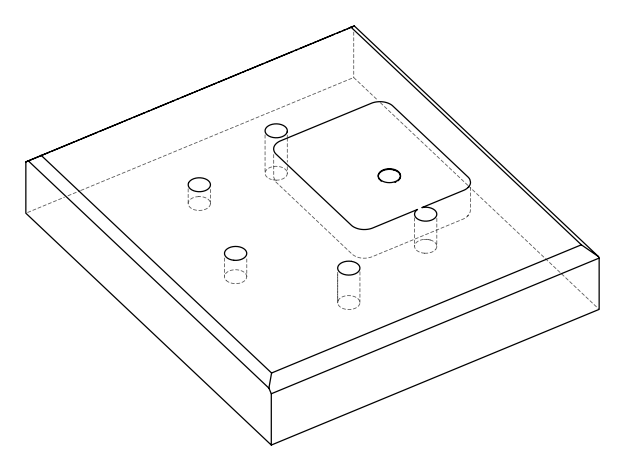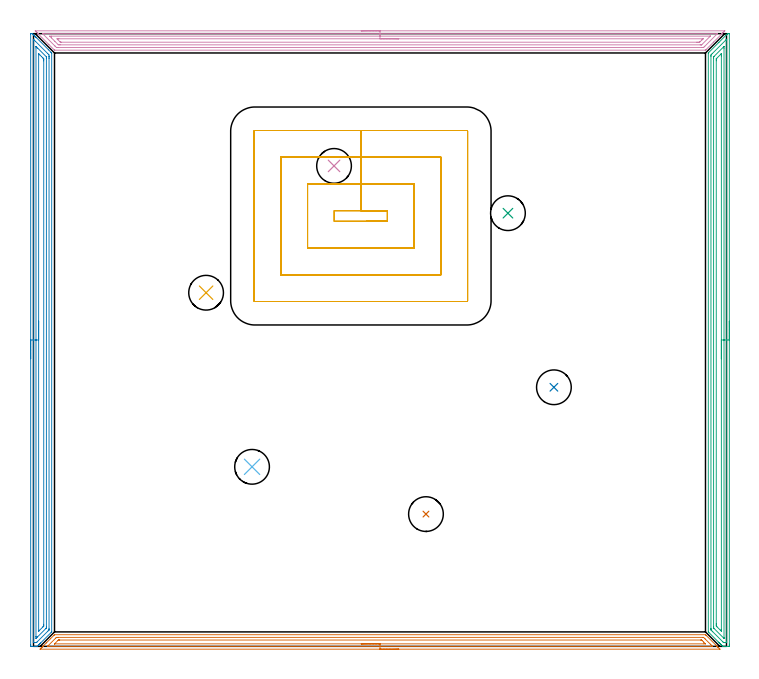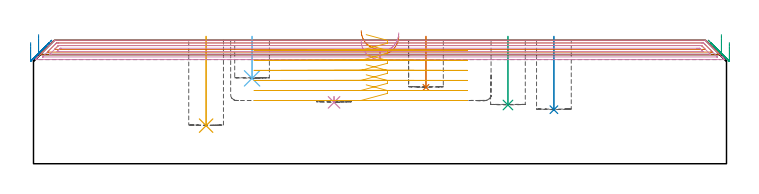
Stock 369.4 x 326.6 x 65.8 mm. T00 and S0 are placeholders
(PLAN: 11 operations, 2 tool changes, 54.9 min)
(1 INDEXABLE_INSERT_DRILL_BLIND_HOLE_FROM_SOLID | STEP1POCKET | NXT0302_008 | 0.11 min | 6678 mm3)
(2 INDEXABLE_INSERT_DRILL_BLIND_HOLE_FROM_SOLID_1 | STEP1POCKET_1 | NXT0302_008 | 0.16 min | 9873 mm3)
(3 INDEXABLE_INSERT_DRILL_BLIND_HOLE_FROM_SOLID_2 | STEP1POCKET_2 | NXT0302_008 | 0.15 min | 9201 mm3)
(4 INDEXABLE_INSERT_DRILL_BLIND_HOLE_FROM_SOLID_3 | STEP1POCKET_3 | NXT0302_008 | 0.02 min | 8827 mm3)
(5 INDEXABLE_INSERT_DRILL_BLIND_HOLE_FROM_SOLID_4 | STEP1POCKET_4 | NXT0302_008 | 0.19 min | 12154 mm3)
(6 INDEXABLE_INSERT_DRILL_BLIND_HOLE_FROM_SOLID_5 | STEP1POCKET_5 | NXT0302_008 | 0.09 min | 5390 mm3)
(7 AREA_MILL | FG_CHAMFER_SURFACE | UGT0205_001 | 8.74 min | 10932 mm3)
(8 AREA_MILL_1 | FG_CHAMFER_SURFACE_1 | UGT0205_001 | 10.5 min | 20234 mm3)
(9 AREA_MILL_2 | FG_CHAMFER_SURFACE_2 | UGT0205_001 | 10.5 min | 20245 mm3)
(10 AREA_MILL_3 | FG_CHAMFER_SURFACE_3 | UGT0205_001 | 11.68 min | 18774 mm3)
(11 MILL_RECTANGULAR_POCKET | POCKET_RECTANGULAR_STRAIGHT | NXT0201_007 | Follow Part, ap 6.25, ae 75% | 12.79 min | 503453 mm3)
(TOOL NXT0302_008 | Index. Insert Drill 18.5mm [880-D1850L25-05] | D18.5 PA176 FL93 Z2)
(TOOL UGT0205_001 | Chamfer Mill 20 x 3 x 45 deg. | D20 FL50 Z2)
(TOOL NXT0201_007 | ENDMILL 25mm [R216.25-25050GCK54P 1620] | D25 R3 FL54 Z5)
(OP 1 INDEXABLE_INSERT_DRILL_BLIND_HOLE_FROM_SOLID)
G17 G21 G94 G90
T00 M6
G54
G17 G0 G90 X209.2 Y70.5 S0 M3
G43 Z75.8 H1
G94 G81 G98 Z40.7 F250. R67.8
G80
M5
M2
(OP 2 INDEXABLE_INSERT_DRILL_BLIND_HOLE_FROM_SOLID_1)
G17 G21 G94 G90
T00 M6
G54
G17 G0 G90 X277.4 Y138.1 S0 M3
G43 Z75.8 H1
G94 G81 G98 Z28.8 F250. R67.8
G80
M5
M2
(OP 3 INDEXABLE_INSERT_DRILL_BLIND_HOLE_FROM_SOLID_2)
G17 G21 G94 G90
T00 M6
G54
G17 G0 G90 X252.9 Y230.9 S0 M3
G43 Z75.8 H1
G94 G81 G98 Z31.3 F250. R67.8
G80
M5
M2
(OP 4 INDEXABLE_INSERT_DRILL_BLIND_HOLE_FROM_SOLID_3)
G17 G21 G94 G90
T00 M6
G54
G17 G0 G90 X160.2 Y256.1 S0 M3
G43 Z75.8 H1
G94 G81 G98 Z32.7 F250. R35.7
G80
M5
M2
(OP 5 INDEXABLE_INSERT_DRILL_BLIND_HOLE_FROM_SOLID_4)
G17 G21 G94 G90
T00 M6
G54
G17 G0 G90 X92. Y188.5 S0 M3
G43 Z75.8 H1
G94 G81 G98 Z20.3 F250. R67.8
G80
M5
M2
(OP 6 INDEXABLE_INSERT_DRILL_BLIND_HOLE_FROM_SOLID_5)
G17 G21 G94 G90
T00 M6
G54
G17 G0 G90 X116.5 Y95.7 S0 M3
G43 Z75.8 H1
G94 G81 G98 Z45.5 F250. R67.8
G80
M5
M2
(OP 7 AREA_MILL)
G17 G21 G94 G90
T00 M6
G54
G17 G0 G90 X194.7 Y-1.5 S1061 M3
G43 Z75.8 H0
Z68.1
G94 G1 X194.662 Z67.228 F250.
X194.548 Z66.363
X194.359 Z65.512
X194.097 Z64.68
X193.763 Z63.874
X193.36 Z63.1
X192.892 Z62.364
X192.36 Z61.672
X191.771 Z61.029
X191.128 Z60.44
X190.436 Z59.908
X189.7 Z59.44
X188.926 Z59.037
X188.12 Z58.703
X187.288 Z58.441
X186.436 Z58.252
X185.572 Z58.138
X184.7 Z58.1
X3.766
X3.679 Y-1.499 Z58.101
X3.547 Y-1.495 Z58.104
X3.509 Y-1.492 Z58.106
X3.679 Y-1.32 Z58.278
X4.016 Y-0.983 Z58.615
X4.126 Y-0.873 Z58.725
X4.287 Y-0.71 Z58.884
X4.444 Y-0.555 Z59.043
X4.573 Y-0.426 Z59.172
X4.725 Y-0.273 Z59.322
X4.872 Y-0.127 Z59.471
X5.02 Y0.021 Z59.619
X5.162 Y0.164 Z59.76
X5.3 Y0.301 Z59.898
X5.467 Y0.468 Z60.066
X6.808 Y1.809 Z61.407
X9.043 Y4.043 Z63.642
X10.911 Y5.911 Z65.511
X11.163 Y6.161 Z65.757
X11.206 Y6.195 Z65.79
X11.278 Y6.2 Z65.8
X358.122
X358.194 Y6.195 Z65.79
X358.237 Y6.161 Z65.757
X358.489 Y5.911 Z65.511
X363.801 Y0.601 Z60.197
X363.933 Y0.468 Z60.066
X364.1 Y0.301 Z59.898
X364.238 Y0.164 Z59.76
X364.38 Y0.021 Z59.619
X364.528 Y-0.127 Z59.471
X364.675 Y-0.273 Z59.322
X364.827 Y-0.426 Z59.172
X364.956 Y-0.555 Z59.043
X365.113 Y-0.71 Z58.884
X365.624 Y-1.224 Z58.376
X365.704 Y-1.304 Z58.295
X365.87 Y-1.474 Z58.125
X365.883 Y-1.494 Z58.103
X365.87 Y-1.499 Z58.099
X184.7 Y-1.5 Z58.1
Y-0.086 Z59.514
X8.126
X7.702 Y-0.084 Z59.516
X7.507 Y-0.082 Z59.518
X7.384 Y-0.079 Z59.521
X7.44 Y-0.017 Z59.583
X7.515 Y0.062 Z59.662
X7.702 Y0.252 Z59.852
X7.878 Y0.429 Z60.029
X11.857 Y4.406 Z64.006
X12.172 Y4.717 Z64.317
X12.229 Y4.767 Z64.367
X12.269 Y4.779 Z64.379
X12.368 Y4.781 Z64.381
X13.065 Y4.785 Z64.385
X13.257 Y4.786 Z64.386
X356.877 Y4.785 Z64.385
X357.053 Y4.784 Z64.384
X357.14 Y4.781 Z64.381
X357.157 Y4.779 Z64.379
X357.181 Y4.761 Z64.361
X357.228 Y4.72 Z64.32
X357.851 Y4.099 Z63.699
X358.122 Y3.828 Z63.428
X360.804 Y1.146 Z60.746
X361.348 Y0.601 Z60.201
X361.698 Y0.249 Z59.849
X361.971 Y-0.032 Z59.568
X362.001 Y-0.079 Z59.521
X361.91 Y-0.081 Z59.519
X361.698 Y-0.084 Z59.516
X361.506 Y-0.085 Z59.515
X360.804 Y-0.086 Z59.514
X184.7
Y1.328 Z60.928
X11.428 Y1.329 Z60.929
X11.308 Y1.33 Z60.93
X11.278 Y1.332 Z60.932
X11.255 Y1.334 Z60.934
X11.265 Y1.354 Z60.954
X11.278 Y1.376 Z60.976
X11.327 Y1.427 Z61.027
X11.375 Y1.476 Z61.076
X13.095 Y3.196 Z62.796
X13.124 Y3.224 Z62.824
X13.217 Y3.314 Z62.914
X13.258 Y3.351 Z62.951
X13.276 Y3.365 Z62.965
X13.358 Y3.366 Z62.966
X13.658 Y3.37 Z62.97
X13.809 Y3.371 Z62.971
X13.959 Y3.372 Z62.972
X355.591 Y3.371 Z62.971
X355.892 Y3.368 Z62.968
X356.092 Y3.365 Z62.965
X356.131 Y3.359 Z62.959
X356.144 Y3.35 Z62.95
X356.172 Y3.326 Z62.926
X356.276 Y3.224 Z62.824
X356.335 Y3.166 Z62.766
X357.228 Y2.272 Z61.872
X358.021 Y1.476 Z61.076
X358.122 Y1.369 Z60.969
X358.138 Y1.335 Z60.935
X358.122 Y1.334 Z60.934
X357.378 Y1.329 Z60.929
X184.7 Y1.328 Z60.928
X183.828 Z60.966
X182.964 Z61.08
X182.112 Z61.269
X181.28 Z61.531
X180.474 Z61.865
X179.7 Z62.268
X178.964 Z62.737
X178.272 Z63.268
X177.629 Z63.857
X177.04 Z64.501
X176.508 Z65.193
X176.04 Z65.928
X175.637 Z66.702
X175.303 Z67.508
X175.041 Z68.34
X174.852 Z69.192
X174.738 Z70.057
X174.7 Z70.928
G0 Z75.8
M5
M2
(OP 8 AREA_MILL_1)
G17 G21 G94 G90
T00 M6
G54
G17 G0 G90 X-1.5 Y153.313 S1061 M3
G43 Z75.8 H0
Z64.6
G94 G1 Y153.351 Z63.728 F250.
Y153.465 Z62.864
Y153.654 Z62.012
Y153.916 Z61.18
Y154.25 Z60.374
Y154.653 Z59.6
Y155.122 Z58.864
Y155.653 Z58.172
Y156.242 Z57.529
Y156.885 Z56.94
Y157.578 Z56.409
Y158.313 Z55.94
Y159.087 Z55.537
Y159.893 Z55.203
Y160.725 Z54.941
Y161.577 Z54.752
Y162.442 Z54.638
Y163.313 Z54.6
Y326.448
X-1.497 Y326.537 Z54.603
X-1.491 Y326.626 Z54.606
X-1.088 Y326.608 Z55.011
X-0.719 Y326.604 Z55.38
X-0.604 Y326.602 Z55.494
X-0.597 Y326.597 Z55.501
X-0.356 Y326.356 Z55.744
X-0.199 Y326.199 Z55.901
X0. Y326.001 Z56.098
X0.165 Y325.838 Z56.26
X0.323 Y325.678 Z56.421
X0.447 Y325.554 Z56.545
X0.602 Y325.4 Z56.697
X0.751 Y325.25 Z56.848
X0.894 Y325.107 Z56.992
X1.039 Y324.963 Z57.135
X1.179 Y324.822 Z57.276
X1.341 Y324.66 Z57.439
X1.477 Y324.525 Z57.573
X1.607 Y324.394 Z57.704
X8.026 Y317.974 Z64.126
X9.347 Y316.654 Z65.445
X9.385 Y316.615 Z65.484
X9.627 Y316.371 Z65.724
X9.697 Y316.294 Z65.789
X9.7 Y316.168 Z65.8
Y7.774
X9.703 Y7.713 Z65.797
X9.661 Y7.663 Z65.757
X9.411 Y7.412 Z65.511
X3.799 Y1.798 Z59.897
X3.663 Y1.661 Z59.759
X3.52 Y1.519 Z59.618
X3.371 Y1.37 Z59.469
X3.226 Y1.223 Z59.321
X3.073 Y1.072 Z59.171
X2.943 Y0.942 Z59.041
X2.788 Y0.786 Z58.883
X2.626 Y0.625 Z58.724
X2.515 Y0.514 Z58.613
X2.008 Y0.01 Z58.106
X1.958 Y0. Z58.057
X1.301 Z57.401
X0.602 Z56.697
X-0.621 Z55.476
X-1.085 Z55.009
X-1.147 Y0.001 Z54.948
X-1.492 Y0.01 Z54.603
X-1.496 Y0.268 Z54.601
X-1.499 Y0.625
X-1.5 Y0.987 Z54.6
Y163.313
X-0.086 Z56.014
X-0.085 Y323.128 Z56.015
X-0.084 Y323.319 Z56.016
X-0.081 Y323.524 Z56.019
X-0.079 Y323.61 Z56.021
X-0.031 Y323.569 Z56.069
X0.228 Y323.319 Z56.328
X0.602 Y322.948 Z56.702
X1.125 Y322.425 Z57.225
X7.598 Y315.951 Z63.698
X8.269 Y315.274 Z64.369
X8.282 Y314.575 Z64.382
X8.284 Y314.38 Z64.384
X8.286 Y313.677 Z64.386
Y313.487
X8.285 Y9.564 Z64.385
X8.281 Y8.866 Z64.381
X8.279 Y8.768 Z64.379
X8.266 Y8.728 Z64.366
X8.216 Y8.67 Z64.316
X7.905 Y8.356 Z64.005
X7.598 Y8.048 Z63.698
X1.964 Y2.413 Z58.064
X1.716 Y2.168 Z57.816
X1.635 Y2.091 Z57.735
X1.569 Y2.031 Z57.669
X1.526 Y2.01 Z57.626
X1.477 Y2.008 Z57.577
X1.006 Y2.001 Z57.106
X0.602 Y2. Z56.702
X0.132 Z56.232
X-0.032 Y2.003 Z56.068
X-0.065 Y2.006 Z56.035
X-0.077 Y2.01 Z56.023
X-0.079 Y2.019 Z56.021
X-0.082 Y2.058 Z56.018
X-0.085 Y2.222 Z56.015
X-0.086 Y163.313 Z56.014
X1.328 Z57.428
X1.329 Y319.001 Z57.429
X1.333 Y319.744 Z57.433
X1.334 Y319.747 Z57.434
X1.35 Y319.744 Z57.45
X1.477 Y319.621 Z57.577
X2.251 Y318.85 Z58.351
X6.867 Y314.234 Z62.967
X6.871 Y313.487 Z62.971
Y313.335
Y10.307
X6.87 Y10.155 Z62.97
X6.866 Y9.853 Z62.966
X6.864 Y9.774 Z62.964
X6.85 Y9.757 Z62.95
X6.813 Y9.716 Z62.913
X6.723 Y9.623 Z62.823
X6.695 Y9.594 Z62.795
X2.196 Y5.095 Z58.296
X1.831 Y4.733 Z57.931
X1.477 Y4.384 Z57.577
X1.384 Y4.295 Z57.484
X1.335 Y4.324 Z57.435
X1.333 Y4.348 Z57.433
X1.329 Y5.095 Z57.429
Y5.246
X1.328 Y163.313 Z57.428
X2.743 Z58.843
Y315.767
X2.744 Y315.838 Z58.844
X2.746 Y315.881 Z58.846
X2.747 Y315.89 Z58.847
X2.805 Y315.836 Z58.905
X3.08 Y315.569 Z59.18
X3.226 Y315.425 Z59.326
X3.377 Y315.274 Z59.477
X4.271 Y314.38 Z60.371
X4.974 Y313.676 Z61.074
X5.162 Y313.487 Z61.262
X5.359 Y313.28 Z61.459
X5.45 Y313.173 Z61.55
X5.453 Y313.116 Z61.553
X5.455 Y312.995 Z61.555
X5.457 Y312.593 Z61.557
Y312.099
Y11.753
X5.456 Y11.352 Z61.556
X5.452 Y10.864 Z61.552
X5.45 Y10.813 Z61.55
X5.426 Y10.786 Z61.526
X5.358 Y10.712 Z61.458
X5.109 Y10.458 Z61.209
X5.041 Y10.39 Z61.141
X3.226 Y8.574 Z59.326
X2.83 Y8.181 Z58.93
X2.785 Y8.14 Z58.885
X2.756 Y8.117 Z58.856
X2.749 Y8.115 Z58.849
X2.747 Y8.135 Z58.847
X2.745 Y8.18 Z58.845
X2.743 Y8.27 Z58.843
Y163.313
Y164.185 Z58.881
Y165.05 Z58.995
Y165.902 Z59.183
Y166.734 Z59.446
Y167.54 Z59.78
Y168.313 Z60.182
Y169.049 Z60.651
Y169.741 Z61.182
Y170.384 Z61.772
Y170.974 Z62.415
Y171.505 Z63.107
Y171.974 Z63.843
Y172.376 Z64.617
Y172.71 Z65.423
Y172.973 Z66.255
Y173.161 Z67.106
Y173.275 Z67.971
Y173.313 Z68.843
G0 Z75.8
M5
M2
(OP 9 AREA_MILL_2)
G17 G21 G94 G90
T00 M6
G54
G17 G0 G90 X370.9 Y173.3 S1061 M3
G43 Z75.8 H0
Z64.6
G94 G1 Y173.262 Z63.728 F250.
Y173.148 Z62.864
Y172.959 Z62.012
Y172.697 Z61.18
Y172.363 Z60.374
Y171.96 Z59.6
Y171.492 Z58.864
Y170.96 Z58.172
Y170.371 Z57.529
Y169.728 Z56.94
Y169.036 Z56.408
Y168.3 Z55.94
Y167.526 Z55.537
Y166.72 Z55.203
Y165.888 Z54.941
Y165.037 Z54.752
Y164.172 Z54.638
Y163.3 Z54.6
Y1.157
X370.899 Y0.624 Z54.601
X370.896 Y0.267
X370.892 Y0.01 Z54.603
X370.547 Y0. Z54.948
X369.145 Z56.351
X368.798 Z56.697
X368.102 Z57.397
X367.789 Z57.711
X367.525 Y0.002 Z57.968
X367.389 Y0.01 Z58.103
X367.312 Y0.086 Z58.183
X367.222 Y0.178 Z58.276
X366.884 Y0.515 Z58.614
X366.775 Y0.624 Z58.723
X366.612 Y0.786 Z58.883
X366.456 Y0.943 Z59.042
X366.328 Y1.071 Z59.17
X366.174 Y1.223 Z59.321
X366.028 Y1.371 Z59.47
X365.881 Y1.518 Z59.617
X365.737 Y1.661 Z59.758
X365.6 Y1.799 Z59.898
X365.434 Y1.965 Z60.064
X365.3 Y2.098 Z60.196
X365.172 Y2.227 Z60.326
X359.983 Y7.417 Z65.517
X359.738 Y7.664 Z65.759
X359.705 Y7.706 Z65.79
X359.7 Y7.775 Z65.8
Y316.143
X359.703 Y316.294 Z65.789
X359.79 Y316.391 Z65.707
X365.353 Y321.953 Z60.146
X369.235 Y325.837 Z56.261
X369.374 Y325.975 Z56.124
X369.53 Y326.131 Z55.968
X369.672 Y326.274 Z55.823
X369.821 Y326.422 Z55.677
X369.971 Y326.575 Z55.519
X369.997 Y326.59 Z55.492
X370.019 Y326.6 Z55.47
X370.151 Z55.342
X370.412 Z55.087
X370.547 Z54.953
X370.727 Z54.773
X370.894 Y326.59 Z54.605
X370.9 Y326.555 Z54.6
Y163.3
X369.486 Z56.014
X369.485 Y2.412 Z56.015
X369.481 Y2.061 Z56.019
X369.479 Y2.02 Z56.021
X369.473 Y2.01 Z56.027
X369.443 Y2.006 Z56.057
X369.335 Y2.002 Z56.165
X369.201 Y2. Z56.299
X368.798 Z56.702
X368.326 Y2.001 Z57.174
X367.923 Y2.007 Z57.577
X367.868 Y2.01 Z57.632
X367.807 Y2.054 Z57.693
X367.685 Y2.171 Z57.815
X367.438 Y2.412 Z58.062
X362.075 Y7.775 Z63.425
X361.802 Y8.049 Z63.698
X361.191 Y8.669 Z64.309
X361.121 Y8.761 Z64.379
X361.118 Y8.845 Z64.382
X361.116 Y9.021 Z64.384
X361.114 Y9.372 Z64.386
Y9.563
X361.115 Y314.356 Z64.385
X361.118 Y315.055 Z64.382
X361.121 Y315.25 Z64.379
X361.459 Y315.6 Z64.041
X361.802 Y315.951 Z63.698
X361.897 Y316.047 Z63.603
X369.144 Y323.294 Z56.356
X369.253 Y323.401 Z56.247
X369.415 Y323.557 Z56.085
X369.479 Y323.615 Z56.021
X369.483 Y323.488 Z56.017
X369.485 Y323.294 Z56.015
X369.486 Y323.11 Z56.014
Y163.3
X368.072 Z57.428
X368.071 Y4.79 Z57.429
X368.068 Y4.487 Z57.432
X368.065 Y4.286 Z57.435
X368.062 Y4.246 Z57.438
X368.054 Y4.252 Z57.446
X368.025 Y4.278 Z57.475
X367.923 Y4.377 Z57.577
X362.677 Y9.624 Z62.823
X362.578 Y9.73 Z62.922
X362.554 Y9.757 Z62.946
X362.535 Y9.803 Z62.965
X362.532 Y10.002 Z62.968
X362.529 Y10.305 Z62.971
Y10.457
X362.528 Y10.608 Z62.972
X362.529 Y313.613 Z62.971
X362.531 Y313.985 Z62.969
X362.534 Y314.17 Z62.966
X362.535 Y314.212 Z62.965
X362.563 Y314.252 Z62.937
X362.655 Y314.356 Z62.845
X362.666 Y314.367 Z62.834
X367.97 Y319.671 Z57.53
X368.02 Y319.719 Z57.48
X368.044 Y319.733 Z57.456
X368.065 Y319.743 Z57.435
X368.067 Y319.719 Z57.433
X368.07 Y319.625 Z57.43
X368.071 Y319.568 Z57.429
X368.072 Y318.825 Z57.428
Y163.3
X366.657 Z58.843
Y9.069
X366.656 Y8.669 Z58.844
X366.653 Y8.18 Z58.847
X366.651 Y8.123 Z58.849
X366.439 Y8.321 Z59.061
X366.266 Y8.486 Z59.234
X366.174 Y8.575 Z59.326
X366.08 Y8.669 Z59.42
X364.294 Y10.457 Z61.206
X364.157 Y10.604 Z61.343
X363.95 Y10.832 Z61.55
X363.947 Y10.946 Z61.553
X363.944 Y11.35 Z61.556
X363.943 Y11.844 Z61.557
Y12.244
Y312.168
X363.944 Y312.568 Z61.556
X363.947 Y313.057 Z61.553
X363.95 Y313.16 Z61.55
X363.959 Y313.199 Z61.541
X363.991 Y313.233 Z61.509
X364.211 Y313.462 Z61.289
X366.174 Y315.426 Z59.326
X366.531 Y315.779 Z58.969
X366.601 Y315.845 Z58.899
X366.643 Y315.883 Z58.857
X366.65 Y315.829 Z58.85
X366.653 Y315.775 Z58.847
X366.656 Y315.651 Z58.844
X366.657 Y315.25 Z58.843
Y314.756
Y163.3
Y162.428 Z58.881
Y161.564 Z58.995
Y160.712 Z59.183
Y159.88 Z59.446
Y159.074 Z59.78
Y158.3 Z60.182
Y157.564 Z60.651
Y156.872 Z61.182
Y156.229 Z61.772
Y155.64 Z62.415
Y155.109 Z63.107
Y154.64 Z63.843
Y154.237 Z64.616
Y153.903 Z65.422
Y153.641 Z66.254
Y153.452 Z67.106
Y153.338 Z67.971
Y153.3 Z68.843
G0 Z75.8
M5
M2
(OP 10 AREA_MILL_3)
G17 G21 G94 G90
T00 M6
G54
G17 G0 G90 X174.7 Y328.1 S1061 M3
G43 Z75.8 H0
Z65.5
G94 G1 X174.738 Z64.628 F250.
X174.852 Z63.764
X175.041 Z62.912
X175.303 Z62.08
X175.637 Z61.274
X176.04 Z60.5
X176.508 Z59.764
X177.04 Z59.072
X177.629 Z58.429
X178.272 Z57.84
X178.964 Z57.308
X179.7 Z56.84
X180.474 Z56.437
X181.28 Z56.103
X182.112 Z55.841
X182.964 Z55.652
X183.828 Z55.538
X184.7 Z55.5
X368.475 Y328.099 Z55.499
X368.483 Y328.095 Z55.503
X368.475 Y328.078 Z55.52
X368.312 Y327.912 Z55.687
X368.222 Y327.822 Z55.778
X367.721 Y327.319 Z56.276
X367.568 Y327.167 Z56.431
X367.432 Y327.031 Z56.567
X367.284 Y326.882 Z56.713
X367.141 Y326.739 Z56.858
X366.986 Y326.584 Z57.013
X366.847 Y326.445 Z57.151
X362.518 Y322.118 Z61.482
X358.497 Y318.096 Z65.502
X358.279 Y317.88 Z65.716
X358.194 Y317.803 Z65.789
X358.05 Y317.8 Z65.8
X11.35
X11.205 Y317.803 Z65.789
X11.116 Y317.882 Z65.715
X8.234 Y320.766 Z62.834
X2.687 Y326.312 Z57.286
X2.553 Y326.445 Z57.151
X2.415 Y326.584 Z57.013
X2.259 Y326.739 Z56.858
X2.116 Y326.882 Z56.713
X1.968 Y327.031 Z56.567
X1.832 Y327.167 Z56.431
X1.679 Y327.319 Z56.276
X1.521 Y327.478 Z56.12
X1.405 Y327.594 Z56.004
X1.242 Y327.756 Z55.839
X1.074 Y327.925 Z55.673
X0.975 Y328.023 Z55.572
X0.91 Y328.089 Z55.503
X0.991 Y328.096 Z55.501
X1.032 Y328.099
X184.7 Y328.1 Z55.5
Y326.686 Z56.914
X364.115 Y326.685 Z56.915
X364.305
X364.509 Y326.682 Z56.918
X364.614 Y326.679 Z56.921
X364.566 Y326.627 Z56.973
X364.408 Y326.461 Z57.139
X364.305 Y326.355 Z57.245
X357.841 Y319.892 Z63.708
X357.499 Y319.556 Z64.044
X357.156 Y319.221 Z64.379
X356.951 Y319.219 Z64.381
X356.263 Y319.215 Z64.385
X356.062 Y319.214 Z64.386
X13.137 Y319.215 Z64.385
X12.935 Y319.216 Z64.384
X12.244 Y319.221 Z64.379
X11.561 Y319.892 Z63.708
X11.35 Y320.1 Z63.5
X5.095 Y326.355 Z57.245
X4.82 Y326.634 Z56.966
X4.792 Y326.665 Z56.935
X4.782 Y326.679 Z56.921
X4.79 Y326.681 Z56.919
X4.891 Y326.683 Z56.917
X5.095 Y326.685 Z56.915
X5.296 Y326.686 Z56.914
X184.7
Y325.272 Z58.328
X360.591 Y325.271 Z58.329
X360.642 Y325.27 Z58.33
X360.731 Y325.267 Z58.333
X360.746 Y325.265 Z58.335
X360.74 Y325.25 Z58.35
X360.731 Y325.232 Z58.368
X360.682 Y325.182 Z58.418
X360.635 Y325.134 Z58.466
X356.263 Y320.762 Z62.838
X356.157 Y320.668 Z62.932
X356.117 Y320.635 Z62.965
X356.074 Y320.634 Z62.966
X355.886 Y320.631 Z62.969
X355.509 Y320.629 Z62.971
X355.369 Y320.628 Z62.972
X14.17 Y320.629 Z62.971
X14.031 Y320.63 Z62.97
X13.27 Y320.636 Z62.964
X13.137 Y320.762 Z62.838
X11.386 Y322.513 Z61.087
X9.563 Y324.336 Z59.264
X8.768 Y325.134 Z58.466
X8.669 Y325.239 Z58.361
X8.659 Y325.265 Z58.335
X9.563 Y325.271 Z58.329
X184.7 Y325.272 Z58.328
Y323.857 Z59.743
X356.676
X356.787 Y323.855 Z59.745
X356.834 Y323.852 Z59.748
X356.887 Y323.848 Z59.752
X356.853 Y323.809 Z59.791
X356.791 Y323.744 Z59.856
X356.438 Y323.387 Z60.213
X356.352 Y323.3 Z60.3
X355.468 Y322.417 Z61.183
X355.369 Y322.319 Z61.281
X355.134 Y322.092 Z61.508
X355.099 Y322.059 Z61.541
X355.058 Y322.05 Z61.55
X354.952 Y322.047 Z61.553
X354.476 Y322.044 Z61.556
X354.063 Y322.043 Z61.557
X353.582
X14.924
X14.51 Y322.044 Z61.556
X14.392 Y322.047 Z61.553
X14.334 Y322.05 Z61.55
X14.302 Y322.059 Z61.541
X14.241 Y322.117 Z61.483
X14.031 Y322.319 Z61.281
X12.963 Y323.387 Z60.213
X12.798 Y323.557 Z60.043
X12.515 Y323.851 Z59.749
X12.66 Y323.853 Z59.747
X13.137 Y323.856 Z59.744
X13.55 Y323.857 Z59.743
X184.7
X185.572 Z59.781
X186.436 Z59.895
X187.288 Z60.083
X188.12 Z60.346
X188.926 Z60.68
X189.7 Z61.082
X190.436 Z61.551
X191.128 Z62.082
X191.771 Z62.672
X192.36 Z63.315
X192.892 Z64.007
X193.36 Z64.743
X193.763 Z65.516
X194.097 Z66.322
X194.359 Z67.154
X194.548 Z68.006
X194.662 Z68.871
X194.7 Z69.743
G0 Z75.8
M5
M2
(OP 11 MILL_RECTANGULAR_POCKET)
G17 G21 G94 G90
T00 M6
G54
G17 G0 G90 X177.337 Y226.55 S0 M3
G43 Z75.8 H1
Z68.8
G94 G1 X188.65 Z65.769 F250.
Y232.25 Z64.241
X174.5 Z60.45
X160.35 F500.
Y226.55
X188.65
Y232.25
X174.5
Y246.5
X146.1
Y212.3
X202.9
Y228.559
Y246.5
X174.5
Y260.75
X131.85
Y198.05
X217.15
Y228.559
Y260.75
X174.5
Y275.
X118.
G3 X117.6 Y274.6 R0.4
G1 Y184.2
G3 X118. Y183.8 R0.4
G1 X231.
G3 X231.4 Y184.2 R0.4
G1 Y274.6
G3 X231. Y275. R0.4
G1 X174.5
X173.5
G0 X177.337 Y226.55 Z63.45
G1 X188.65 Z60.419 F250.
Y232.25 Z58.891
X174.5 Z55.1
X160.35 F500.
Y226.55
X188.65
Y232.25
X174.5
Y246.5
X146.1
Y212.3
X202.9
Y228.559
Y246.5
X174.5
Y260.75
X131.85
Y198.05
X217.15
Y228.559
Y260.75
X174.5
Y275.
X118.
G3 X117.6 Y274.6 R0.4
G1 Y184.2
G3 X118. Y183.8 R0.4
G1 X231.
G3 X231.4 Y184.2 R0.4
G1 Y274.6
G3 X231. Y275. R0.4
G1 X174.5
X173.5
G0 X177.337 Y226.55 Z58.1
G1 X188.65 Z55.069 F250.
Y232.25 Z53.541
X174.5 Z49.75
X160.35 F500.
Y226.55
X188.65
Y232.25
X174.5
Y246.5
X146.1
Y212.3
X202.9
Y228.559
Y246.5
X174.5
Y260.75
X131.85
Y198.05
X217.15
Y228.559
Y260.75
X174.5
Y275.
X118.
G3 X117.6 Y274.6 R0.4
G1 Y184.2
G3 X118. Y183.8 R0.4
G1 X231.
G3 X231.4 Y184.2 R0.4
G1 Y274.6
G3 X231. Y275. R0.4
G1 X174.5
X173.5
G0 X177.337 Y226.55 Z52.75
G1 X188.65 Z49.719 F250.
Y232.25 Z48.191
X174.5 Z44.4
X160.35 F500.
Y226.55
X188.65
Y232.25
X174.5
Y246.5
X146.1
Y212.3
X202.9
Y228.559
Y246.5
X174.5
Y260.75
X131.85
Y198.05
X217.15
Y228.559
Y260.75
X174.5
Y275.
X118.
G3 X117.6 Y274.6 R0.4
G1 Y184.2
G3 X118. Y183.8 R0.4
G1 X231.
G3 X231.4 Y184.2 R0.4
G1 Y274.6
G3 X231. Y275. R0.4
G1 X174.5
X173.5
G0 X177.337 Y226.55 Z47.4
G1 X188.65 Z44.369 F250.
Y232.25 Z42.841
X174.5 Z39.05
X160.35 F500.
Y226.55
X188.65
Y232.25
X174.5
Y246.5
X146.1
Y212.3
X202.9
Y228.559
Y246.5
X174.5
Y260.75
X131.85
Y198.05
X217.15
Y228.559
Y260.75
X174.5
Y275.
X118.
G3 X117.6 Y274.6 R0.4
G1 Y184.2
G3 X118. Y183.8 R0.4
G1 X231.
G3 X231.4 Y184.2 R0.4
G1 Y274.6
G3 X231. Y275. R0.4
G1 X174.5
X173.5
G0 X177.337 Y226.55 Z42.05
G1 X188.65 Z39.019 F250.
Y232.25 Z37.491
X174.5 Z33.7
X160.35 F500.
Y226.55
X188.65
Y232.25
X174.5
Y246.5
X146.1
Y212.3
X202.9
Y228.559
Y246.5
X174.5
Y260.75
X131.85
Y198.05
X217.15
Y228.559
Y260.75
X174.5
Y275.
X118.
G3 X117.6 Y274.6 R0.4
G1 Y184.2
G3 X118. Y183.8 R0.4
G1 X231.
G3 X231.4 Y184.2 R0.4
G1 Y274.6
G3 X231. Y275. R0.4
G1 X174.5
X173.5
G0 Z75.8
M5
M2
